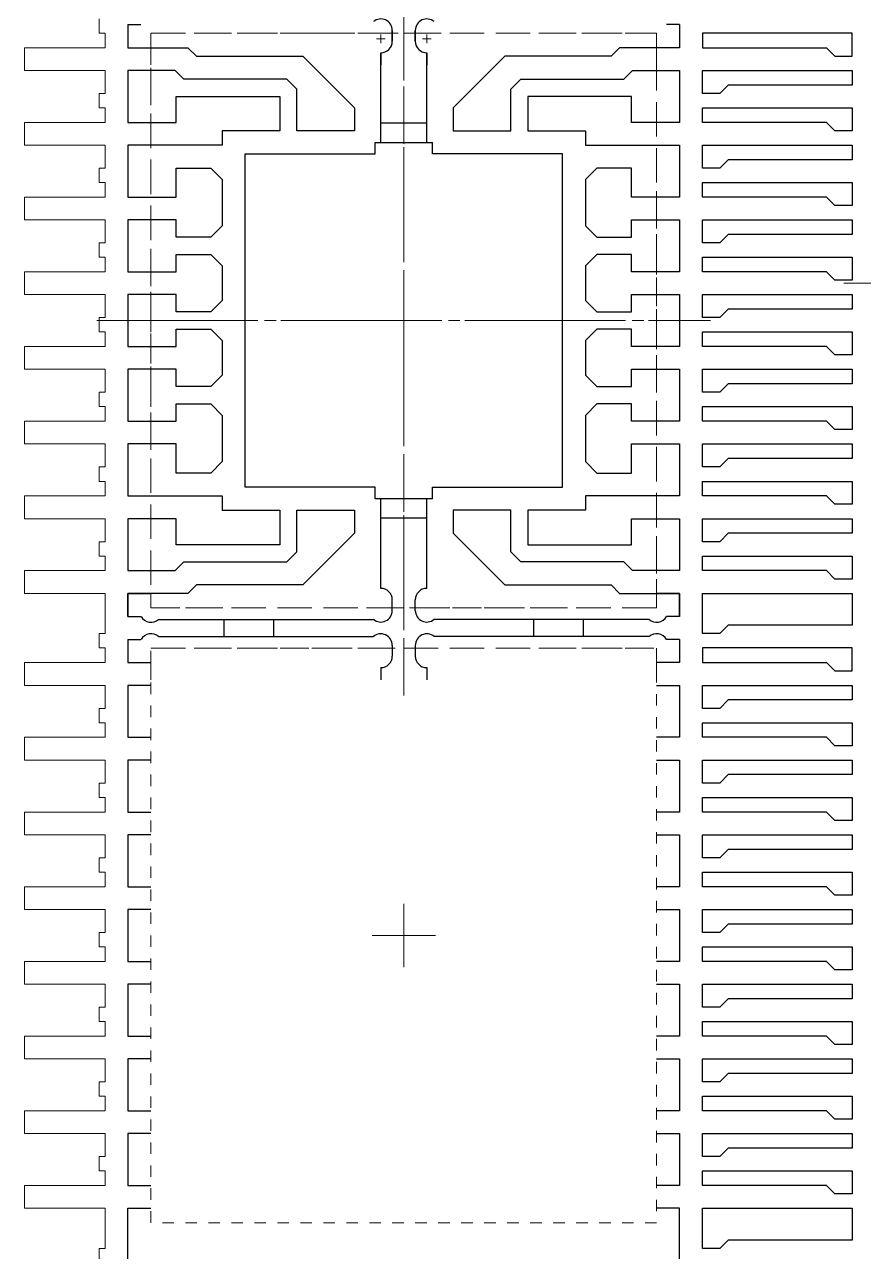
# Model space of a CAD drawing. Extents: x 2686 to 2706, y 1267 to 1367.
# Drawn here: x 2686.03 to 2693.33, y 1341.99 to 1352.67 of the extents above; entities that cross this region are included whole.
import ezdxf

# ---------------------------------------------------------------- set-up
doc = ezdxf.new("R2010")
doc.units = 0
for name, pattern in [('CENTER', [2, 1.25, -0.25, 0.25, -0.25]), ('CENTERX2', [4, 2.5, -0.5, 0.5, -0.5]), ('HIDDEN', [0.375, 0.25, -0.125])]:
    doc.linetypes.add(name, pattern=pattern)
for name, color, linetype, lineweight in [('6', 6, 'Continuous', 5), ('SH-01_CENTER', 2, 'CENTERX2', 5), ('SH-01_OBJECT', 7, 'Continuous', 5), ('SH-01_PKG', 5, 'HIDDEN', 5), ('SH-02_CENTER', 2, 'CENTER', 5), ('SH-02_PKG', 5, 'HIDDEN', 5)]:
    doc.layers.add(name, color=color, linetype=linetype, lineweight=lineweight)
doc.layers.add('SH-02_OBJECT', color=7, linetype='Continuous')

msp = doc.modelspace()

# ---------------------------------------------------------------- linework, layer by layer
at = {"layer": '6'}
for p, q in [((2686.683, 1352.593), (2686.683, 1352.718)), ((2686.733, 1352.593), (2686.683, 1352.593)), ((2686.733, 1352.466), (2686.733, 1352.593)), ((2686.033, 1352.268), (2686.033, 1352.466)), ((2686.033, 1352.466), (2686.733, 1352.466)), ((2686.733, 1352.268), (2686.033, 1352.268)), ((2686.733, 1352.068), (2686.733, 1352.268)), ((2686.683, 1351.943), (2686.683, 1352.068)), ((2686.683, 1352.068), (2686.733, 1352.068)), ((2686.733, 1351.943), (2686.683, 1351.943)), ((2686.733, 1351.816), (2686.733, 1351.943)), ((2686.033, 1351.618), (2686.033, 1351.816)), ((2686.033, 1351.816), (2686.733, 1351.816)), ((2686.733, 1351.618), (2686.033, 1351.618)), ((2686.733, 1351.418), (2686.733, 1351.618)), ((2686.683, 1351.293), (2686.683, 1351.418)), ((2686.683, 1351.418), (2686.733, 1351.418)), ((2686.733, 1351.293), (2686.683, 1351.293)), ((2686.733, 1351.166), (2686.733, 1351.293)), ((2686.033, 1350.968), (2686.033, 1351.166)), ((2686.033, 1351.166), (2686.733, 1351.166)), ((2686.733, 1350.968), (2686.033, 1350.968)), ((2686.733, 1350.768), (2686.733, 1350.968)), ((2686.683, 1350.643), (2686.683, 1350.768)), ((2686.683, 1350.768), (2686.733, 1350.768)), ((2686.733, 1350.643), (2686.683, 1350.643)), ((2686.733, 1350.516), (2686.733, 1350.643)), ((2686.033, 1350.318), (2686.033, 1350.516)), ((2686.033, 1350.516), (2686.733, 1350.516)), ((2686.733, 1350.318), (2686.033, 1350.318)), ((2686.733, 1350.118), (2686.733, 1350.318)), ((2686.683, 1349.993), (2686.683, 1350.118)), ((2686.683, 1350.118), (2686.733, 1350.118)), ((2686.733, 1349.993), (2686.683, 1349.993)), ((2686.733, 1349.866), (2686.733, 1349.993)), ((2686.033, 1349.668), (2686.033, 1349.866)), ((2686.033, 1349.866), (2686.733, 1349.866)), ((2686.733, 1349.668), (2686.033, 1349.668)), ((2686.733, 1349.468), (2686.733, 1349.668)), ((2686.683, 1349.343), (2686.683, 1349.468)), ((2686.683, 1349.468), (2686.733, 1349.468)), ((2686.733, 1349.343), (2686.683, 1349.343)), ((2686.733, 1349.216), (2686.733, 1349.343)), ((2686.033, 1349.018), (2686.033, 1349.216)), ((2686.033, 1349.216), (2686.733, 1349.216)), ((2686.733, 1349.018), (2686.033, 1349.018)), ((2686.733, 1348.818), (2686.733, 1349.018)), ((2686.683, 1348.693), (2686.683, 1348.818)), ((2686.683, 1348.818), (2686.733, 1348.818)), ((2686.733, 1348.693), (2686.683, 1348.693)), ((2686.733, 1348.566), (2686.733, 1348.693)), ((2686.033, 1348.368), (2686.033, 1348.566)), ((2686.033, 1348.566), (2686.733, 1348.566)), ((2686.733, 1348.368), (2686.033, 1348.368)), ((2686.733, 1348.168), (2686.733, 1348.368)), ((2686.683, 1348.043), (2686.683, 1348.168)), ((2686.683, 1348.168), (2686.733, 1348.168)), ((2686.733, 1348.043), (2686.683, 1348.043)), ((2686.733, 1347.916), (2686.733, 1348.043)), ((2686.033, 1347.718), (2686.033, 1347.916)), ((2686.033, 1347.916), (2686.733, 1347.916)), ((2686.733, 1347.718), (2686.033, 1347.718)), ((2686.733, 1347.368), (2686.733, 1347.718)), ((2686.683, 1347.243), (2686.683, 1347.368)), ((2686.683, 1347.368), (2686.733, 1347.368)), ((2686.733, 1347.243), (2686.683, 1347.243)), ((2686.733, 1347.116), (2686.733, 1347.243)), ((2686.033, 1346.918), (2686.033, 1347.116)), ((2686.033, 1347.116), (2686.733, 1347.116)), ((2686.733, 1346.918), (2686.033, 1346.918)), ((2686.733, 1346.718), (2686.733, 1346.918)), ((2686.683, 1346.593), (2686.683, 1346.718)), ((2686.683, 1346.718), (2686.733, 1346.718)), ((2686.733, 1346.593), (2686.683, 1346.593)), ((2686.733, 1346.466), (2686.733, 1346.593)), ((2686.033, 1346.268), (2686.033, 1346.466)), ((2686.033, 1346.466), (2686.733, 1346.466)), ((2686.733, 1346.268), (2686.033, 1346.268)), ((2686.733, 1346.068), (2686.733, 1346.268)), ((2686.683, 1345.943), (2686.683, 1346.068)), ((2686.683, 1346.068), (2686.733, 1346.068)), ((2686.733, 1345.943), (2686.683, 1345.943)), ((2686.733, 1345.816), (2686.733, 1345.943)), ((2686.033, 1345.618), (2686.033, 1345.816)), ((2686.033, 1345.816), (2686.733, 1345.816)), ((2686.733, 1345.618), (2686.033, 1345.618)), ((2686.733, 1345.418), (2686.733, 1345.618)), ((2686.683, 1345.293), (2686.683, 1345.418)), ((2686.683, 1345.418), (2686.733, 1345.418)), ((2686.733, 1345.293), (2686.683, 1345.293)), ((2686.733, 1345.166), (2686.733, 1345.293)), ((2686.033, 1344.968), (2686.033, 1345.166)), ((2686.033, 1345.166), (2686.733, 1345.166)), ((2686.733, 1344.968), (2686.033, 1344.968)), ((2686.733, 1344.768), (2686.733, 1344.968)), ((2686.683, 1344.643), (2686.683, 1344.768)), ((2686.683, 1344.768), (2686.733, 1344.768)), ((2686.733, 1344.643), (2686.683, 1344.643)), ((2686.733, 1344.516), (2686.733, 1344.643)), ((2686.033, 1344.318), (2686.033, 1344.516)), ((2686.033, 1344.516), (2686.733, 1344.516)), ((2686.733, 1344.318), (2686.033, 1344.318)), ((2686.733, 1344.118), (2686.733, 1344.318)), ((2686.683, 1343.993), (2686.683, 1344.118)), ((2686.683, 1344.118), (2686.733, 1344.118)), ((2686.733, 1343.993), (2686.683, 1343.993)), ((2686.733, 1343.866), (2686.733, 1343.993)), ((2686.033, 1343.668), (2686.033, 1343.866)), ((2686.033, 1343.866), (2686.733, 1343.866)), ((2686.733, 1343.668), (2686.033, 1343.668)), ((2686.733, 1343.468), (2686.733, 1343.668)), ((2686.683, 1343.343), (2686.683, 1343.468)), ((2686.683, 1343.468), (2686.733, 1343.468)), ((2686.733, 1343.343), (2686.683, 1343.343)), ((2686.733, 1343.216), (2686.733, 1343.343)), ((2686.033, 1343.018), (2686.033, 1343.216)), ((2686.033, 1343.216), (2686.733, 1343.216)), ((2686.733, 1343.018), (2686.033, 1343.018)), ((2686.733, 1342.818), (2686.733, 1343.018)), ((2686.683, 1342.693), (2686.683, 1342.818)), ((2686.683, 1342.818), (2686.733, 1342.818)), ((2686.733, 1342.693), (2686.683, 1342.693)), ((2686.733, 1342.566), (2686.733, 1342.693)), ((2686.033, 1342.368), (2686.033, 1342.566)), ((2686.033, 1342.566), (2686.733, 1342.566)), ((2686.733, 1342.368), (2686.033, 1342.368)), ((2686.733, 1342.018), (2686.733, 1342.368)), ((2686.683, 1341.893), (2686.683, 1342.018)), ((2686.683, 1342.018), (2686.733, 1342.018))]:
    msp.add_line(p, q, dxfattribs=at)
at = {"layer": 'SH-01_CENTER', "ltscale": 0.4}
for p, q in [((2689.333, 1347.399), (2689.333, 1352.786)), ((2693.163, 1350.417), (2698.503, 1350.417)), ((2686.663, 1350.092), (2692.003, 1350.092))]:
    msp.add_line(p, q, dxfattribs=at)
at = {"layer": 'SH-01_CENTER'}
for p, q in [((2689.133, 1352.506), (2689.133, 1352.581)), ((2689.533, 1352.506), (2689.533, 1352.581)), ((2689.171, 1352.544), (2689.095, 1352.544)), ((2689.495, 1352.544), (2689.571, 1352.544)), ((2687.133, 1350.204), (2687.133, 1350.28)), ((2687.133, 1349.904), (2687.133, 1349.98))]:
    msp.add_line(p, q, dxfattribs=at)
at = {"layer": 'SH-01_OBJECT'}
for p, q in [((2686.933, 1352.667), (2686.933, 1352.616)), ((2686.933, 1352.466), (2686.933, 1352.667)), ((2691.733, 1352.667), (2691.733, 1352.616)), ((2691.733, 1352.466), (2691.733, 1352.667)), ((2686.933, 1351.816), (2686.933, 1352.268)), ((2691.733, 1351.816), (2691.733, 1352.268)), ((2686.933, 1351.166), (2686.933, 1351.618)), ((2691.733, 1351.166), (2691.733, 1351.618)), ((2686.933, 1350.516), (2686.933, 1350.968)), ((2691.733, 1350.516), (2691.733, 1350.968)), ((2686.933, 1350.192), (2686.933, 1350.318)), ((2691.733, 1350.192), (2691.733, 1350.318)), ((2686.933, 1349.992), (2686.933, 1349.866)), ((2691.733, 1349.992), (2691.733, 1349.866)), ((2686.933, 1349.668), (2686.933, 1349.216)), ((2691.733, 1349.668), (2691.733, 1349.216)), ((2686.933, 1349.018), (2686.933, 1348.566)), ((2691.733, 1349.018), (2691.733, 1348.566)), ((2686.933, 1348.368), (2686.933, 1347.916)), ((2691.733, 1348.368), (2691.733, 1347.916))]:
    msp.add_line(p, q, dxfattribs=at)
at = {"layer": 'SH-01_PKG'}
for p, q in [((2687.133, 1352.592), (2687.133, 1347.592)), ((2691.533, 1352.592), (2687.133, 1352.592)), ((2691.533, 1347.592), (2691.533, 1352.592)), ((2687.133, 1347.592), (2691.533, 1347.592))]:
    msp.add_line(p, q, dxfattribs=at)
at = {"layer": 'SH-02_CENTER', "ltscale": 0.4}
for p, q in [((2689.333, 1352.179), (2689.333, 1358.706)), ((2689.333, 1346.829), (2689.333, 1353.356)), ((2693.221, 1350.417), (2698.444, 1350.417)), ((2686.721, 1350.092), (2691.944, 1350.092))]:
    msp.add_line(p, q, dxfattribs=at)
at = {"layer": 'SH-02_CENTER'}
for p, q in [((2689.333, 1349.816), (2689.333, 1350.368)), ((2689.057, 1350.092), (2689.609, 1350.092)), ((2689.333, 1344.466), (2689.333, 1345.018)), ((2689.057, 1344.742), (2689.609, 1344.742))]:
    msp.add_line(p, q, dxfattribs=at)
at = {"layer": 'SH-02_OBJECT'}
for p, q in [((2686.933, 1352.667), (2686.933, 1352.466)), ((2686.933, 1352.667), (2687.046, 1352.667)), ((2686.933, 1352.667), (2686.933, 1352.466)), ((2689.233, 1352.616), (2689.233, 1352.522)), ((2689.233, 1352.522), (2689.233, 1352.616)), ((2689.433, 1352.616), (2689.433, 1352.522)), ((2689.433, 1352.522), (2689.433, 1352.616)), ((2691.733, 1352.667), (2691.619, 1352.667)), ((2691.733, 1352.667), (2691.733, 1352.466)), ((2691.733, 1352.667), (2691.733, 1352.466)), ((2693.233, 1352.593), (2691.933, 1352.593)), ((2691.933, 1352.593), (2691.933, 1352.466)), ((2693.233, 1352.393), (2693.233, 1352.593)), ((2686.933, 1352.466), (2687.133, 1352.466)), ((2686.933, 1352.466), (2687.455, 1352.466)), ((2687.455, 1352.466), (2687.529, 1352.392)), ((2691.211, 1352.466), (2691.137, 1352.392)), ((2691.733, 1352.466), (2691.211, 1352.466)), ((2691.733, 1352.466), (2691.533, 1352.466)), ((2691.933, 1352.466), (2693.01, 1352.466)), ((2693.01, 1352.466), (2693.083, 1352.393)), ((2687.529, 1352.392), (2688.453, 1352.392)), ((2688.453, 1352.392), (2688.903, 1351.942)), ((2689.133, 1352.422), (2689.133, 1352.317)), ((2689.133, 1351.642), (2689.133, 1352.422)), ((2689.533, 1352.422), (2689.533, 1352.317)), ((2689.533, 1351.642), (2689.533, 1352.422)), ((2690.213, 1352.392), (2689.763, 1351.942)), ((2691.137, 1352.392), (2690.213, 1352.392)), ((2693.083, 1352.393), (2693.233, 1352.393)), ((2687.133, 1352.268), (2686.933, 1352.268)), ((2686.933, 1352.268), (2686.933, 1351.816)), ((2687.342, 1352.268), (2686.933, 1352.268)), ((2686.933, 1352.268), (2686.933, 1351.816)), ((2687.418, 1352.192), (2687.342, 1352.268)), ((2691.248, 1352.192), (2691.324, 1352.268)), ((2691.324, 1352.268), (2691.733, 1352.268)), ((2691.533, 1352.268), (2691.733, 1352.268)), ((2691.733, 1352.268), (2691.733, 1351.816)), ((2691.733, 1352.268), (2691.733, 1351.816)), ((2688.315, 1352.192), (2687.418, 1352.192)), ((2688.403, 1352.104), (2688.315, 1352.192)), ((2690.263, 1352.104), (2690.351, 1352.192)), ((2690.351, 1352.192), (2691.248, 1352.192)), ((2687.353, 1351.816), (2687.353, 1352.042)), ((2687.353, 1352.042), (2688.253, 1352.042)), ((2688.253, 1352.042), (2688.253, 1351.742)), ((2688.403, 1351.742), (2688.403, 1352.104)), ((2690.263, 1351.742), (2690.263, 1352.104)), ((2691.313, 1352.042), (2690.413, 1352.042)), ((2690.413, 1352.042), (2690.413, 1351.742)), ((2691.313, 1351.816), (2691.313, 1352.042)), ((2688.903, 1351.942), (2688.903, 1351.742)), ((2689.763, 1351.942), (2689.763, 1351.742)), ((2686.933, 1351.816), (2687.133, 1351.816)), ((2686.933, 1351.816), (2687.353, 1351.816)), ((2688.253, 1351.742), (2687.753, 1351.742)), ((2687.753, 1351.742), (2687.753, 1351.618)), ((2688.903, 1351.742), (2688.403, 1351.742)), ((2689.533, 1351.81), (2689.133, 1351.81)), ((2689.763, 1351.742), (2690.263, 1351.742)), ((2690.413, 1351.742), (2690.913, 1351.742)), ((2690.913, 1351.742), (2690.913, 1351.618)), ((2691.733, 1351.816), (2691.313, 1351.816)), ((2691.733, 1351.816), (2691.533, 1351.816)), ((2687.133, 1351.618), (2686.933, 1351.618)), ((2686.933, 1351.618), (2686.933, 1351.166)), ((2687.753, 1351.618), (2686.933, 1351.618)), ((2686.933, 1351.618), (2686.933, 1351.166)), ((2689.083, 1351.542), (2689.083, 1351.642)), ((2689.083, 1351.642), (2689.583, 1351.642)), ((2689.583, 1351.542), (2689.583, 1351.642)), ((2690.913, 1351.618), (2691.733, 1351.618)), ((2691.533, 1351.618), (2691.733, 1351.618)), ((2691.733, 1351.618), (2691.733, 1351.166)), ((2691.733, 1351.618), (2691.733, 1351.166)), ((2687.953, 1348.642), (2687.953, 1351.542)), ((2687.953, 1351.542), (2689.083, 1351.542)), ((2690.713, 1351.542), (2689.583, 1351.542)), ((2690.713, 1348.642), (2690.713, 1351.542)), ((2687.353, 1351.166), (2687.353, 1351.419)), ((2687.353, 1351.419), (2687.653, 1351.419)), ((2687.653, 1351.419), (2687.753, 1351.319)), ((2691.013, 1351.419), (2690.913, 1351.319)), ((2691.313, 1351.419), (2691.013, 1351.419)), ((2691.313, 1351.166), (2691.313, 1351.419)), ((2687.753, 1351.319), (2687.753, 1350.917)), ((2690.913, 1351.319), (2690.913, 1350.917)), ((2686.933, 1351.166), (2687.133, 1351.166)), ((2686.933, 1351.166), (2687.353, 1351.166)), ((2691.733, 1351.166), (2691.313, 1351.166)), ((2691.733, 1351.166), (2691.533, 1351.166)), ((2687.133, 1350.968), (2686.933, 1350.968)), ((2686.933, 1350.968), (2686.933, 1350.516)), ((2687.353, 1350.968), (2686.933, 1350.968)), ((2686.933, 1350.968), (2686.933, 1350.516)), ((2687.353, 1350.817), (2687.353, 1350.968)), ((2691.313, 1350.817), (2691.313, 1350.968)), ((2691.313, 1350.968), (2691.733, 1350.968)), ((2691.533, 1350.968), (2691.733, 1350.968)), ((2691.733, 1350.968), (2691.733, 1350.516)), ((2691.733, 1350.968), (2691.733, 1350.516)), ((2687.753, 1350.917), (2687.653, 1350.817)), ((2690.913, 1350.917), (2691.013, 1350.817)), ((2687.653, 1350.817), (2687.353, 1350.817)), ((2691.013, 1350.817), (2691.313, 1350.817)), ((2687.353, 1350.516), (2687.353, 1350.667)), ((2687.353, 1350.667), (2687.653, 1350.667)), ((2687.653, 1350.667), (2687.753, 1350.567)), ((2691.013, 1350.667), (2690.913, 1350.567)), ((2691.313, 1350.667), (2691.013, 1350.667)), ((2691.313, 1350.516), (2691.313, 1350.667)), ((2687.753, 1350.567), (2687.753, 1350.267)), ((2690.913, 1350.567), (2690.913, 1350.267)), ((2686.933, 1350.516), (2687.133, 1350.516)), ((2686.933, 1350.516), (2687.353, 1350.516)), ((2691.733, 1350.516), (2691.313, 1350.516)), ((2691.733, 1350.516), (2691.533, 1350.516)), ((2687.133, 1350.318), (2686.933, 1350.318)), ((2686.933, 1350.318), (2686.933, 1349.866)), ((2686.933, 1350.318), (2686.933, 1349.866)), ((2687.353, 1350.318), (2686.933, 1350.318)), ((2687.353, 1350.167), (2687.353, 1350.318)), ((2687.753, 1350.267), (2687.653, 1350.167)), ((2690.913, 1350.267), (2691.013, 1350.167)), ((2691.313, 1350.167), (2691.313, 1350.318)), ((2691.313, 1350.318), (2691.733, 1350.318)), ((2691.533, 1350.318), (2691.733, 1350.318)), ((2691.733, 1350.318), (2691.733, 1349.866)), ((2691.733, 1350.318), (2691.733, 1349.866)), ((2687.653, 1350.167), (2687.353, 1350.167)), ((2691.013, 1350.167), (2691.313, 1350.167)), ((2687.353, 1349.866), (2687.353, 1350.017)), ((2687.353, 1350.017), (2687.653, 1350.017)), ((2687.653, 1350.017), (2687.753, 1349.917)), ((2691.013, 1350.017), (2690.913, 1349.917)), ((2691.313, 1350.017), (2691.013, 1350.017)), ((2691.313, 1349.866), (2691.313, 1350.017)), ((2687.753, 1349.917), (2687.753, 1349.617)), ((2690.913, 1349.917), (2690.913, 1349.617)), ((2686.933, 1349.866), (2687.133, 1349.866)), ((2686.933, 1349.866), (2687.353, 1349.866)), ((2691.733, 1349.866), (2691.313, 1349.866)), ((2691.733, 1349.866), (2691.533, 1349.866)), ((2687.133, 1349.668), (2686.933, 1349.668)), ((2686.933, 1349.668), (2686.933, 1349.216)), ((2687.353, 1349.668), (2686.933, 1349.668)), ((2686.933, 1349.668), (2686.933, 1349.216)), ((2687.353, 1349.517), (2687.353, 1349.668)), ((2687.753, 1349.617), (2687.653, 1349.517)), ((2690.913, 1349.617), (2691.013, 1349.517)), ((2691.313, 1349.517), (2691.313, 1349.668)), ((2691.313, 1349.668), (2691.733, 1349.668)), ((2691.533, 1349.668), (2691.733, 1349.668)), ((2691.733, 1349.668), (2691.733, 1349.216)), ((2691.733, 1349.668), (2691.733, 1349.216)), ((2687.653, 1349.517), (2687.353, 1349.517)), ((2691.013, 1349.517), (2691.313, 1349.517)), ((2687.353, 1349.216), (2687.353, 1349.367)), ((2687.353, 1349.367), (2687.653, 1349.367)), ((2687.653, 1349.367), (2687.753, 1349.267)), ((2691.013, 1349.367), (2690.913, 1349.267)), ((2691.313, 1349.367), (2691.013, 1349.367)), ((2691.313, 1349.216), (2691.313, 1349.367)), ((2687.753, 1349.267), (2687.753, 1348.865)), ((2690.913, 1349.267), (2690.913, 1348.865)), ((2686.933, 1349.216), (2687.133, 1349.216)), ((2686.933, 1349.216), (2687.353, 1349.216)), ((2691.733, 1349.216), (2691.313, 1349.216)), ((2691.733, 1349.216), (2691.533, 1349.216)), ((2687.133, 1349.018), (2686.933, 1349.018)), ((2686.933, 1349.018), (2686.933, 1348.566)), ((2687.353, 1349.018), (2686.933, 1349.018)), ((2686.933, 1349.018), (2686.933, 1348.566)), ((2687.353, 1348.765), (2687.353, 1349.018)), ((2691.313, 1348.765), (2691.313, 1349.018)), ((2691.313, 1349.018), (2691.733, 1349.018)), ((2691.533, 1349.018), (2691.733, 1349.018)), ((2691.733, 1349.018), (2691.733, 1348.566)), ((2691.733, 1349.018), (2691.733, 1348.566)), ((2687.753, 1348.865), (2687.653, 1348.765)), ((2690.913, 1348.865), (2691.013, 1348.765)), ((2687.653, 1348.765), (2687.353, 1348.765)), ((2691.013, 1348.765), (2691.313, 1348.765)), ((2689.083, 1348.642), (2687.953, 1348.642)), ((2689.083, 1348.542), (2689.083, 1348.642)), ((2689.583, 1348.542), (2689.583, 1348.642)), ((2689.583, 1348.642), (2690.713, 1348.642)), ((2686.933, 1348.566), (2687.133, 1348.566)), ((2686.933, 1348.566), (2687.753, 1348.566)), ((2687.753, 1348.566), (2687.753, 1348.442)), ((2689.583, 1348.542), (2689.083, 1348.542)), ((2689.133, 1347.762), (2689.133, 1348.542)), ((2689.533, 1347.762), (2689.533, 1348.542)), ((2691.733, 1348.566), (2690.913, 1348.566)), ((2690.913, 1348.566), (2690.913, 1348.442)), ((2691.733, 1348.566), (2691.533, 1348.566)), ((2687.753, 1348.442), (2688.253, 1348.442)), ((2688.253, 1348.442), (2688.253, 1348.142)), ((2688.403, 1348.08), (2688.403, 1348.442)), ((2688.403, 1348.442), (2688.903, 1348.442)), ((2688.903, 1348.442), (2688.903, 1348.242)), ((2690.263, 1348.442), (2689.763, 1348.442)), ((2689.763, 1348.442), (2689.763, 1348.242)), ((2690.263, 1348.08), (2690.263, 1348.442)), ((2690.913, 1348.442), (2690.413, 1348.442)), ((2690.413, 1348.442), (2690.413, 1348.142)), ((2687.133, 1348.368), (2686.933, 1348.368)), ((2686.933, 1348.368), (2686.933, 1347.916)), ((2687.353, 1348.368), (2686.933, 1348.368)), ((2686.933, 1348.368), (2686.933, 1347.916)), ((2687.353, 1348.142), (2687.353, 1348.368)), ((2689.533, 1348.374), (2689.133, 1348.374)), ((2691.313, 1348.142), (2691.313, 1348.368)), ((2691.313, 1348.368), (2691.733, 1348.368)), ((2691.533, 1348.368), (2691.733, 1348.368)), ((2691.733, 1348.368), (2691.733, 1347.916)), ((2691.733, 1348.368), (2691.733, 1347.916)), ((2688.903, 1348.242), (2688.453, 1347.792)), ((2689.763, 1348.242), (2690.213, 1347.792)), ((2688.253, 1348.142), (2687.353, 1348.142)), ((2690.413, 1348.142), (2691.313, 1348.142)), ((2687.342, 1347.916), (2687.418, 1347.992)), ((2687.418, 1347.992), (2688.315, 1347.992)), ((2688.315, 1347.992), (2688.403, 1348.08)), ((2690.351, 1347.992), (2690.263, 1348.08)), ((2691.248, 1347.992), (2690.351, 1347.992)), ((2691.324, 1347.916), (2691.248, 1347.992)), ((2686.933, 1347.916), (2687.133, 1347.916)), ((2686.933, 1347.916), (2687.342, 1347.916)), ((2691.733, 1347.916), (2691.324, 1347.916)), ((2691.733, 1347.916), (2691.533, 1347.916)), ((2687.529, 1347.792), (2687.455, 1347.718)), ((2688.453, 1347.792), (2687.529, 1347.792)), ((2690.213, 1347.792), (2691.137, 1347.792)), ((2691.137, 1347.792), (2691.211, 1347.718)), ((2686.933, 1347.517), (2686.933, 1347.718)), ((2686.933, 1347.718), (2687.133, 1347.718)), ((2687.455, 1347.718), (2686.933, 1347.718)), ((2686.933, 1347.718), (2686.933, 1347.517)), ((2689.233, 1347.569), (2689.233, 1347.662)), ((2689.433, 1347.569), (2689.433, 1347.662)), ((2691.211, 1347.718), (2691.733, 1347.718)), ((2691.733, 1347.718), (2691.533, 1347.718)), ((2691.733, 1347.517), (2691.733, 1347.718)), ((2691.733, 1347.718), (2691.733, 1347.517)), ((2691.933, 1347.368), (2691.933, 1347.718)), ((2691.933, 1347.718), (2693.233, 1347.718)), ((2693.233, 1347.718), (2693.233, 1347.441)), ((2686.933, 1347.517), (2687.046, 1347.517)), ((2687.199, 1347.492), (2689.068, 1347.492)), ((2687.77, 1347.342), (2687.77, 1347.492)), ((2688.203, 1347.342), (2688.203, 1347.492)), ((2691.467, 1347.492), (2689.597, 1347.492)), ((2690.463, 1347.342), (2690.463, 1347.492)), ((2690.896, 1347.342), (2690.896, 1347.492)), ((2691.733, 1347.517), (2691.619, 1347.517)), ((2687.199, 1347.342), (2689.068, 1347.342)), ((2691.467, 1347.342), (2689.597, 1347.342)), ((2692.083, 1347.368), (2691.933, 1347.368)), ((2692.156, 1347.441), (2692.083, 1347.368)), ((2693.233, 1347.441), (2692.156, 1347.441)), ((2686.933, 1347.317), (2686.933, 1347.116)), ((2686.933, 1347.317), (2687.046, 1347.317)), ((2689.233, 1347.266), (2689.233, 1347.172)), ((2689.433, 1347.266), (2689.433, 1347.172)), ((2691.733, 1347.317), (2691.619, 1347.317)), ((2691.733, 1347.317), (2691.733, 1347.116)), ((2693.233, 1347.243), (2691.933, 1347.243)), ((2691.933, 1347.243), (2691.933, 1347.116)), ((2693.233, 1347.043), (2693.233, 1347.243)), ((2686.933, 1347.116), (2687.133, 1347.116)), ((2689.133, 1347.072), (2689.133, 1346.967)), ((2689.533, 1347.072), (2689.533, 1346.967)), ((2691.733, 1347.116), (2691.533, 1347.116)), ((2691.933, 1347.116), (2693.01, 1347.116)), ((2693.01, 1347.116), (2693.083, 1347.043)), ((2693.083, 1347.043), (2693.233, 1347.043)), ((2687.133, 1346.918), (2686.933, 1346.918)), ((2686.933, 1346.918), (2686.933, 1346.466)), ((2691.533, 1346.918), (2691.733, 1346.918)), ((2691.733, 1346.918), (2691.733, 1346.466)), ((2686.933, 1346.466), (2687.133, 1346.466)), ((2691.733, 1346.466), (2691.533, 1346.466)), ((2687.133, 1346.268), (2686.933, 1346.268)), ((2686.933, 1346.268), (2686.933, 1345.816)), ((2691.533, 1346.268), (2691.733, 1346.268)), ((2691.733, 1346.268), (2691.733, 1345.816)), ((2686.933, 1345.816), (2687.133, 1345.816)), ((2691.733, 1345.816), (2691.533, 1345.816)), ((2687.133, 1345.618), (2686.933, 1345.618)), ((2686.933, 1345.618), (2686.933, 1345.166)), ((2691.533, 1345.618), (2691.733, 1345.618)), ((2691.733, 1345.618), (2691.733, 1345.166)), ((2686.933, 1345.166), (2687.133, 1345.166)), ((2691.733, 1345.166), (2691.533, 1345.166)), ((2687.133, 1344.968), (2686.933, 1344.968)), ((2686.933, 1344.968), (2686.933, 1344.516)), ((2691.533, 1344.968), (2691.733, 1344.968)), ((2691.733, 1344.968), (2691.733, 1344.516)), ((2686.933, 1344.516), (2687.133, 1344.516)), ((2691.733, 1344.516), (2691.533, 1344.516)), ((2687.133, 1344.318), (2686.933, 1344.318)), ((2686.933, 1344.318), (2686.933, 1343.866)), ((2691.533, 1344.318), (2691.733, 1344.318)), ((2691.733, 1344.318), (2691.733, 1343.866)), ((2686.933, 1343.866), (2687.133, 1343.866)), ((2691.733, 1343.866), (2691.533, 1343.866)), ((2687.133, 1343.668), (2686.933, 1343.668)), ((2686.933, 1343.668), (2686.933, 1343.216)), ((2691.533, 1343.668), (2691.733, 1343.668)), ((2691.733, 1343.668), (2691.733, 1343.216)), ((2686.933, 1343.216), (2687.133, 1343.216)), ((2691.733, 1343.216), (2691.533, 1343.216)), ((2687.133, 1343.018), (2686.933, 1343.018)), ((2686.933, 1343.018), (2686.933, 1342.566)), ((2691.533, 1343.018), (2691.733, 1343.018)), ((2691.733, 1343.018), (2691.733, 1342.566)), ((2686.933, 1342.566), (2687.133, 1342.566)), ((2691.733, 1342.566), (2691.533, 1342.566)), ((2686.933, 1341.766), (2686.933, 1342.368)), ((2686.933, 1342.368), (2687.133, 1342.368)), ((2691.733, 1342.368), (2691.533, 1342.368)), ((2691.733, 1341.766), (2691.733, 1342.368)), ((2691.933, 1342.018), (2691.933, 1342.368)), ((2691.933, 1342.368), (2693.233, 1342.368)), ((2693.233, 1342.368), (2693.233, 1342.091)), ((2692.083, 1342.018), (2691.933, 1342.018)), ((2692.156, 1342.091), (2692.083, 1342.018)), ((2693.233, 1342.091), (2692.156, 1342.091))]:
    msp.add_line(p, q, dxfattribs=at)
at = {"layer": 'SH-02_OBJECT', "linetype": 'Continuous'}
for p, q in [((2691.933, 1352.068), (2691.933, 1352.268)), ((2691.933, 1352.268), (2693.233, 1352.268)), ((2693.233, 1352.268), (2693.233, 1352.141)), ((2692.156, 1352.141), (2692.083, 1352.068)), ((2693.233, 1352.141), (2692.156, 1352.141)), ((2692.083, 1352.068), (2691.933, 1352.068)), ((2691.933, 1351.943), (2693.233, 1351.943)), ((2691.933, 1351.816), (2691.933, 1351.943)), ((2693.233, 1351.943), (2693.233, 1351.743)), ((2693.01, 1351.816), (2691.933, 1351.816)), ((2693.083, 1351.743), (2693.01, 1351.816)), ((2693.233, 1351.743), (2693.083, 1351.743)), ((2691.933, 1351.418), (2691.933, 1351.618)), ((2691.933, 1351.618), (2693.233, 1351.618)), ((2693.233, 1351.618), (2693.233, 1351.491)), ((2692.083, 1351.418), (2691.933, 1351.418)), ((2692.156, 1351.491), (2692.083, 1351.418)), ((2693.233, 1351.491), (2692.156, 1351.491)), ((2691.933, 1351.293), (2693.233, 1351.293)), ((2691.933, 1351.166), (2691.933, 1351.293)), ((2693.233, 1351.293), (2693.233, 1351.093)), ((2693.01, 1351.166), (2691.933, 1351.166)), ((2693.083, 1351.093), (2693.01, 1351.166)), ((2693.233, 1351.093), (2693.083, 1351.093)), ((2691.933, 1350.768), (2691.933, 1350.968)), ((2691.933, 1350.968), (2693.233, 1350.968)), ((2693.233, 1350.968), (2693.233, 1350.841)), ((2692.083, 1350.768), (2691.933, 1350.768)), ((2692.156, 1350.841), (2692.083, 1350.768)), ((2693.233, 1350.841), (2692.156, 1350.841)), ((2691.933, 1350.643), (2693.233, 1350.643)), ((2691.933, 1350.516), (2691.933, 1350.643)), ((2693.233, 1350.643), (2693.233, 1350.443)), ((2693.01, 1350.516), (2691.933, 1350.516)), ((2693.083, 1350.443), (2693.01, 1350.516)), ((2693.233, 1350.443), (2693.083, 1350.443)), ((2691.933, 1350.118), (2691.933, 1350.318)), ((2691.933, 1350.318), (2693.233, 1350.318)), ((2693.233, 1350.318), (2693.233, 1350.191)), ((2692.083, 1350.118), (2691.933, 1350.118)), ((2692.156, 1350.191), (2692.083, 1350.118)), ((2693.233, 1350.191), (2692.156, 1350.191)), ((2691.933, 1349.993), (2693.233, 1349.993)), ((2691.933, 1349.866), (2691.933, 1349.993)), ((2693.233, 1349.993), (2693.233, 1349.793)), ((2693.01, 1349.866), (2691.933, 1349.866)), ((2693.083, 1349.793), (2693.01, 1349.866)), ((2693.233, 1349.793), (2693.083, 1349.793)), ((2691.933, 1349.468), (2691.933, 1349.668)), ((2691.933, 1349.668), (2693.233, 1349.668)), ((2693.233, 1349.668), (2693.233, 1349.541)), ((2692.156, 1349.541), (2692.083, 1349.468)), ((2693.233, 1349.541), (2692.156, 1349.541)), ((2692.083, 1349.468), (2691.933, 1349.468)), ((2691.933, 1349.343), (2693.233, 1349.343)), ((2691.933, 1349.216), (2691.933, 1349.343)), ((2693.233, 1349.343), (2693.233, 1349.143)), ((2693.01, 1349.216), (2691.933, 1349.216)), ((2693.083, 1349.143), (2693.01, 1349.216)), ((2693.233, 1349.143), (2693.083, 1349.143)), ((2691.933, 1348.818), (2691.933, 1349.018)), ((2691.933, 1349.018), (2693.233, 1349.018)), ((2693.233, 1349.018), (2693.233, 1348.891)), ((2692.156, 1348.891), (2692.083, 1348.818)), ((2693.233, 1348.891), (2692.156, 1348.891)), ((2692.083, 1348.818), (2691.933, 1348.818)), ((2691.933, 1348.693), (2693.233, 1348.693)), ((2691.933, 1348.566), (2691.933, 1348.693)), ((2693.233, 1348.693), (2693.233, 1348.493)), ((2693.01, 1348.566), (2691.933, 1348.566)), ((2693.083, 1348.493), (2693.01, 1348.566)), ((2693.233, 1348.493), (2693.083, 1348.493)), ((2691.933, 1348.168), (2691.933, 1348.368)), ((2691.933, 1348.368), (2693.233, 1348.368)), ((2693.233, 1348.368), (2693.233, 1348.241)), ((2692.156, 1348.241), (2692.083, 1348.168)), ((2693.233, 1348.241), (2692.156, 1348.241)), ((2692.083, 1348.168), (2691.933, 1348.168)), ((2691.933, 1348.043), (2693.233, 1348.043)), ((2691.933, 1347.916), (2691.933, 1348.043)), ((2693.233, 1348.043), (2693.233, 1347.843)), ((2693.01, 1347.916), (2691.933, 1347.916)), ((2693.083, 1347.843), (2693.01, 1347.916)), ((2693.233, 1347.843), (2693.083, 1347.843)), ((2691.933, 1346.718), (2691.933, 1346.918)), ((2691.933, 1346.918), (2693.233, 1346.918)), ((2693.233, 1346.918), (2693.233, 1346.791)), ((2692.083, 1346.718), (2691.933, 1346.718)), ((2692.156, 1346.791), (2692.083, 1346.718)), ((2693.233, 1346.791), (2692.156, 1346.791)), ((2691.933, 1346.593), (2693.233, 1346.593)), ((2691.933, 1346.466), (2691.933, 1346.593)), ((2693.233, 1346.593), (2693.233, 1346.393)), ((2693.01, 1346.466), (2691.933, 1346.466)), ((2693.083, 1346.393), (2693.01, 1346.466)), ((2693.233, 1346.393), (2693.083, 1346.393)), ((2691.933, 1346.068), (2691.933, 1346.268)), ((2691.933, 1346.268), (2693.233, 1346.268)), ((2693.233, 1346.268), (2693.233, 1346.141)), ((2692.083, 1346.068), (2691.933, 1346.068)), ((2692.156, 1346.141), (2692.083, 1346.068)), ((2693.233, 1346.141), (2692.156, 1346.141)), ((2691.933, 1345.943), (2693.233, 1345.943)), ((2691.933, 1345.816), (2691.933, 1345.943)), ((2693.233, 1345.943), (2693.233, 1345.743)), ((2693.01, 1345.816), (2691.933, 1345.816)), ((2693.083, 1345.743), (2693.01, 1345.816)), ((2693.233, 1345.743), (2693.083, 1345.743)), ((2691.933, 1345.418), (2691.933, 1345.618)), ((2691.933, 1345.618), (2693.233, 1345.618)), ((2693.233, 1345.618), (2693.233, 1345.491)), ((2692.083, 1345.418), (2691.933, 1345.418)), ((2692.156, 1345.491), (2692.083, 1345.418)), ((2693.233, 1345.491), (2692.156, 1345.491)), ((2691.933, 1345.293), (2693.233, 1345.293)), ((2691.933, 1345.166), (2691.933, 1345.293)), ((2693.233, 1345.293), (2693.233, 1345.093)), ((2693.01, 1345.166), (2691.933, 1345.166)), ((2693.083, 1345.093), (2693.01, 1345.166)), ((2693.233, 1345.093), (2693.083, 1345.093)), ((2691.933, 1344.768), (2691.933, 1344.968)), ((2691.933, 1344.968), (2693.233, 1344.968)), ((2693.233, 1344.968), (2693.233, 1344.841)), ((2692.156, 1344.841), (2692.083, 1344.768)), ((2693.233, 1344.841), (2692.156, 1344.841)), ((2692.083, 1344.768), (2691.933, 1344.768)), ((2691.933, 1344.643), (2693.233, 1344.643)), ((2691.933, 1344.516), (2691.933, 1344.643)), ((2693.233, 1344.643), (2693.233, 1344.443)), ((2693.01, 1344.516), (2691.933, 1344.516)), ((2693.083, 1344.443), (2693.01, 1344.516)), ((2693.233, 1344.443), (2693.083, 1344.443)), ((2691.933, 1344.118), (2691.933, 1344.318)), ((2691.933, 1344.318), (2693.233, 1344.318)), ((2693.233, 1344.318), (2693.233, 1344.191)), ((2692.156, 1344.191), (2692.083, 1344.118)), ((2693.233, 1344.191), (2692.156, 1344.191)), ((2692.083, 1344.118), (2691.933, 1344.118)), ((2691.933, 1343.993), (2693.233, 1343.993)), ((2691.933, 1343.866), (2691.933, 1343.993)), ((2693.233, 1343.993), (2693.233, 1343.793)), ((2693.01, 1343.866), (2691.933, 1343.866)), ((2693.083, 1343.793), (2693.01, 1343.866)), ((2693.233, 1343.793), (2693.083, 1343.793)), ((2691.933, 1343.468), (2691.933, 1343.668)), ((2691.933, 1343.668), (2693.233, 1343.668)), ((2693.233, 1343.668), (2693.233, 1343.541)), ((2692.156, 1343.541), (2692.083, 1343.468)), ((2693.233, 1343.541), (2692.156, 1343.541)), ((2692.083, 1343.468), (2691.933, 1343.468)), ((2691.933, 1343.343), (2693.233, 1343.343)), ((2691.933, 1343.216), (2691.933, 1343.343)), ((2693.233, 1343.343), (2693.233, 1343.143)), ((2693.01, 1343.216), (2691.933, 1343.216)), ((2693.083, 1343.143), (2693.01, 1343.216)), ((2693.233, 1343.143), (2693.083, 1343.143)), ((2691.933, 1342.818), (2691.933, 1343.018)), ((2691.933, 1343.018), (2693.233, 1343.018)), ((2693.233, 1343.018), (2693.233, 1342.891)), ((2692.156, 1342.891), (2692.083, 1342.818)), ((2693.233, 1342.891), (2692.156, 1342.891)), ((2692.083, 1342.818), (2691.933, 1342.818)), ((2691.933, 1342.693), (2693.233, 1342.693)), ((2691.933, 1342.566), (2691.933, 1342.693)), ((2693.233, 1342.693), (2693.233, 1342.493)), ((2693.01, 1342.566), (2691.933, 1342.566)), ((2693.083, 1342.493), (2693.01, 1342.566)), ((2693.233, 1342.493), (2693.083, 1342.493))]:
    msp.add_line(p, q, dxfattribs=at)
at = {"layer": 'SH-02_OBJECT'}
for centre, start, end in [((2689.133, 1352.616), 360, 130.259), ((2689.133, 1352.616), 360, 130.259), ((2689.533, 1352.616), 49.741, 180), ((2689.533, 1352.616), 49.741, 180), ((2689.133, 1352.522), 270, 360), ((2689.133, 1352.522), 270, 0), ((2689.533, 1352.522), 180, 270), ((2689.533, 1352.522), 180, 270), ((2689.133, 1347.662), 0, 90), ((2689.533, 1347.662), 90, 180), ((2689.133, 1347.569), 229.741, 0), ((2689.533, 1347.569), 180, 310.259), ((2687.133, 1347.567), 210, 311.4096), ((2691.533, 1347.567), 228.5904, 330), ((2687.133, 1347.267), 48.5904, 150), ((2689.133, 1347.266), 360, 130.259), ((2689.533, 1347.266), 49.741, 180), ((2691.533, 1347.267), 30, 131.4096), ((2689.133, 1347.172), 270, 360), ((2689.533, 1347.172), 180, 270)]:
    msp.add_arc(centre, 0.1, start, end, dxfattribs=at)
at = {"layer": 'SH-02_PKG', "ltscale": 0.2}
for p, q in [((2687.133, 1352.592), (2691.533, 1352.592)), ((2687.133, 1347.592), (2687.133, 1352.592)), ((2691.533, 1352.592), (2691.533, 1347.592)), ((2691.533, 1347.592), (2687.133, 1347.592)), ((2687.133, 1347.242), (2691.533, 1347.242)), ((2687.133, 1342.242), (2687.133, 1347.242)), ((2691.533, 1347.242), (2691.533, 1342.242)), ((2691.533, 1342.242), (2687.133, 1342.242))]:
    msp.add_line(p, q, dxfattribs=at)
at = {"layer": 'SH-02_PKG'}
for p, q in [((2687.133, 1352.317), (2687.133, 1352.592)), ((2687.133, 1352.592), (2691.533, 1352.592)), ((2687.133, 1352.592), (2687.133, 1347.592)), ((2691.533, 1352.592), (2687.133, 1352.592)), ((2691.533, 1352.592), (2691.533, 1352.317)), ((2691.533, 1347.592), (2691.533, 1352.592)), ((2687.133, 1347.592), (2691.533, 1347.592)), ((2687.133, 1346.967), (2687.133, 1347.242)), ((2687.133, 1347.242), (2691.533, 1347.242)), ((2691.533, 1347.242), (2691.533, 1346.967))]:
    msp.add_line(p, q, dxfattribs=at)

doc.saveas('drawing.dxf')
